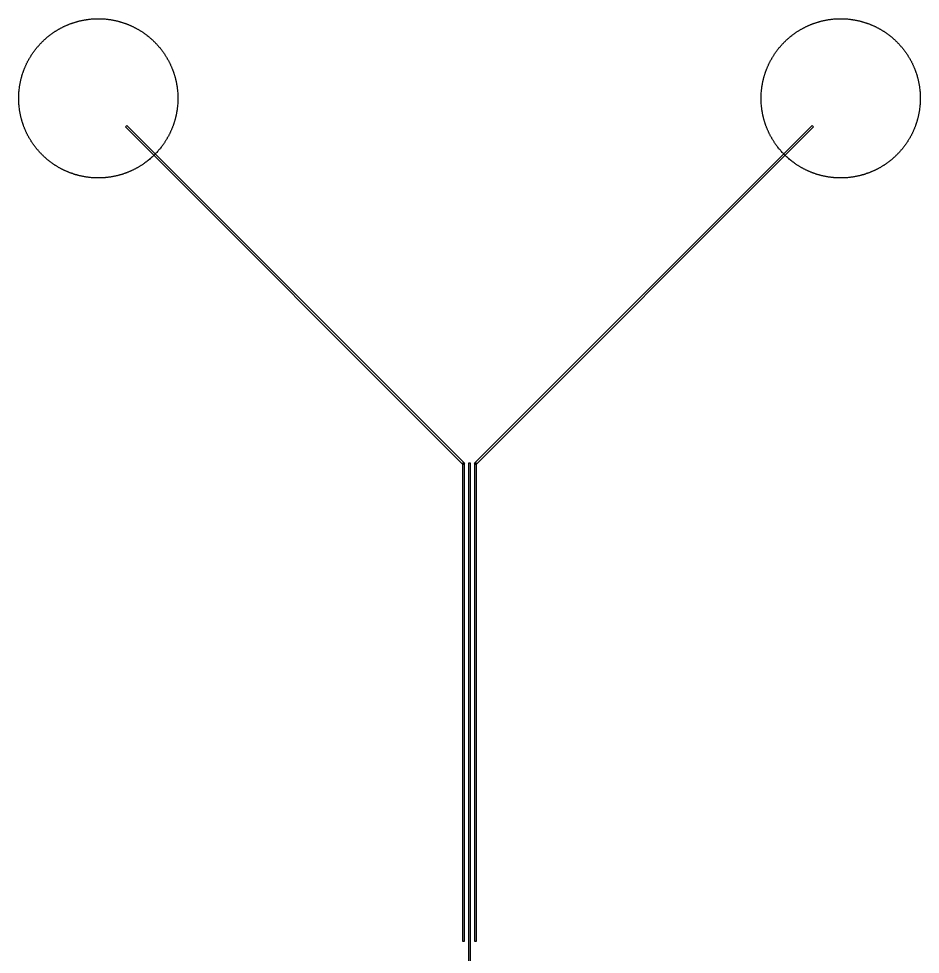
# Model space of a CAD drawing. Extents: x -30714 to 30714, y -38788 to 39084.
# Drawn here: x -30664 to -19336, y 7334 to 19084 of the extents above; entities that cross this region are included whole.
import ezdxf

# ---------------------------------------------------------------- set-up
doc = ezdxf.new("R2010")
doc.units = 0
doc.layers.add('New_Layer', color=20, linetype='CONTINUOUS')

msp = doc.modelspace()

# ---------------------------------------------------------------- linework, layer by layer
at = {"layer": 'New_Layer'}
for points in [[(-28663.65, 18076.5), (-28663.85, 18062.4), (-28664.25, 18048.35), (-28664.5, 18041.35), (-28664.85, 18034.25), (-28665.2, 18027.25), (-28666.1, 18013.15), (-28667.2, 17999.15), (-28667.8, 17992.1), (-28669.2, 17978.1), (-28669.95, 17971.15), (-28670.8, 17964.1), (-28671.65, 17957.1), (-28672.55, 17950.15), (-28674.55, 17936.15), (-28675.6, 17929.2), (-28676.7, 17922.3), (-28677.9, 17915.3), (-28679.1, 17908.35), (-28680.35, 17901.45), (-28681.65, 17894.5), (-28683, 17887.6), (-28684.4, 17880.75), (-28685.85, 17873.85), (-28688.9, 17860.1), (-28690.5, 17853.25), (-28692.15, 17846.4), (-28693.85, 17839.55), (-28695.6, 17832.7), (-28697.4, 17825.85), (-28699.25, 17819.05), (-28701.1, 17812.35), (-28703.05, 17805.5), (-28705.05, 17798.75), (-28707.05, 17792.05), (-28709.15, 17785.25), (-28711.25, 17778.6), (-28713.45, 17771.85), (-28715.65, 17765.2), (-28717.95, 17758.5), (-28720.25, 17751.85), (-28722.6, 17745.2), (-28725, 17738.6), (-28727.45, 17732), (-28729.95, 17725.45), (-28732.5, 17718.85), (-28735.1, 17712.3), (-28737.75, 17705.75), (-28740.4, 17699.3), (-28743.15, 17692.75), (-28745.9, 17686.35), (-28748.75, 17679.8), (-28751.6, 17673.45), (-28754.55, 17666.95), (-28757.45, 17660.65), (-28760.5, 17654.2), (-28763.55, 17647.85), (-28766.6, 17641.6), (-28769.75, 17635.25), (-28772.9, 17629), (-28776.15, 17622.7), (-28779.4, 17616.5), (-28782.75, 17610.2), (-28786.1, 17604.05), (-28789.5, 17597.85), (-28792.95, 17591.7), (-28796.4, 17585.65), (-28799.95, 17579.5), (-28803.55, 17573.4), (-28807.15, 17567.4), (-28810.8, 17561.4), (-28814.5, 17555.4), (-28818.25, 17549.4), (-28822, 17543.5), (-28825.85, 17537.55), (-28829.7, 17531.7), (-28833.6, 17525.85), (-28837.55, 17520), (-28841.55, 17514.2), (-28845.6, 17508.4), (-28849.65, 17502.7), (-28853.75, 17496.95), (-28857.95, 17491.2), (-28862.1, 17485.6), (-28866.35, 17479.95), (-28870.6, 17474.4), (-28874.95, 17468.75), (-28883.65, 17457.75), (-28888.05, 17452.3), (-28892.55, 17446.85), (-28897.1, 17441.35), (-28901.6, 17436.05), (-28906.15, 17430.7), (-28910.8, 17425.35), (-28915.5, 17420), (-28920.15, 17414.8), (-28929.65, 17404.4), (-28934.45, 17399.25), (-28939.3, 17394.1), (-28944.15, 17389.05), (-28949.05, 17384), (-28954, 17379), (-28959, 17374), (-28964, 17369.05), (-28969.1, 17364.1), (-28974.1, 17359.3), (-28979.3, 17354.4), (-28984.45, 17349.6), (-28994.85, 17340.1), (-29005.4, 17330.75), (-29010.7, 17326.15), (-29021.4, 17317.05), (-29032.3, 17308.05), (-29037.8, 17303.6), (-29048.8, 17294.9), (-29060, 17286.3), (-29065.65, 17282.05), (-29076.95, 17273.75), (-29082.65, 17269.65), (-29088.45, 17265.55), (-29094.25, 17261.5), (-29100, 17257.55), (-29105.85, 17253.6), (-29111.75, 17249.65), (-29117.6, 17245.8), (-29123.55, 17241.95), (-29129.45, 17238.2), (-29135.45, 17234.45), (-29141.45, 17230.75), (-29147.45, 17227.1), (-29153.45, 17223.5), (-29159.5, 17219.95), (-29165.65, 17216.4), (-29171.8, 17212.9), (-29177.95, 17209.45), (-29184.1, 17206.05), (-29190.3, 17202.7), (-29196.5, 17199.4), (-29202.7, 17196.15), (-29209, 17192.9), (-29215.3, 17189.7), (-29221.55, 17186.6), (-29227.9, 17183.5), (-29234.25, 17180.45), (-29240.65, 17177.45), (-29247, 17174.5), (-29253.4, 17171.6), (-29259.9, 17168.7), (-29266.3, 17165.9), (-29272.85, 17163.1), (-29279.25, 17160.4), (-29285.8, 17157.7), (-29292.35, 17155.05), (-29298.85, 17152.5), (-29305.5, 17149.9), (-29312, 17147.45), (-29318.6, 17145), (-29325.3, 17142.55), (-29331.9, 17140.2), (-29338.55, 17137.9), (-29345.2, 17135.65), (-29351.9, 17133.4), (-29358.6, 17131.25), (-29365.35, 17129.1), (-29372.05, 17127.05), (-29378.8, 17125), (-29385.6, 17123), (-29392.3, 17121.1), (-29399.1, 17119.2), (-29405.95, 17117.35), (-29412.7, 17115.6), (-29419.55, 17113.85), (-29426.35, 17112.15), (-29433.2, 17110.5), (-29440.1, 17108.9), (-29446.95, 17107.35), (-29453.85, 17105.85), (-29460.7, 17104.4), (-29467.65, 17103), (-29474.55, 17101.65), (-29481.5, 17100.3), (-29488.4, 17099.05), (-29495.35, 17097.85), (-29502.3, 17096.7), (-29509.25, 17095.6), (-29516.25, 17094.5), (-29523.15, 17093.5), (-29530.15, 17092.55), (-29537.2, 17091.6), (-29544.1, 17090.75), (-29551.1, 17089.95), (-29558.1, 17089.2), (-29565.15, 17088.45), (-29572.15, 17087.8), (-29579.2, 17087.15), (-29586.2, 17086.6), (-29593.2, 17086.1), (-29600.25, 17085.6), (-29607.25, 17085.2), (-29614.3, 17084.8), (-29628.35, 17084.2), (-29635.4, 17084), (-29649.5, 17083.7), (-29663.6, 17083.6), (-29677.7, 17083.7), (-29691.8, 17084), (-29698.85, 17084.2), (-29705.9, 17084.5), (-29712.9, 17084.8), (-29727, 17085.6), (-29741.05, 17086.6), (-29748.05, 17087.15), (-29762.1, 17088.45), (-29776.1, 17089.95), (-29783.1, 17090.75), (-29790.1, 17091.65), (-29797.05, 17092.55), (-29804.05, 17093.5), (-29810.95, 17094.5), (-29818, 17095.6), (-29824.95, 17096.7), (-29831.9, 17097.85), (-29838.8, 17099.05), (-29845.7, 17100.3), (-29852.6, 17101.6), (-29859.6, 17103), (-29866.5, 17104.4), (-29873.4, 17105.85), (-29880.25, 17107.35), (-29887.15, 17108.9), (-29894, 17110.5), (-29900.85, 17112.15), (-29907.7, 17113.85), (-29914.5, 17115.6), (-29921.25, 17117.35), (-29928.1, 17119.2), (-29934.9, 17121.1), (-29941.6, 17123), (-29948.4, 17125), (-29955.2, 17127.05), (-29961.85, 17129.1), (-29968.65, 17131.25), (-29975.3, 17133.4), (-29988.7, 17137.9), (-29995.3, 17140.2), (-30001.9, 17142.55), (-30008.6, 17145), (-30015.2, 17147.45), (-30021.8, 17149.95), (-30028.35, 17152.5), (-30034.85, 17155.05), (-30041.4, 17157.7), (-30047.95, 17160.4), (-30054.4, 17163.1), (-30060.9, 17165.9), (-30067.3, 17168.7), (-30073.8, 17171.6), (-30080.2, 17174.5), (-30086.6, 17177.45), (-30092.95, 17180.45), (-30099.3, 17183.5), (-30105.65, 17186.6), (-30111.9, 17189.7), (-30118.2, 17192.9), (-30124.45, 17196.1), (-30130.75, 17199.4), (-30136.9, 17202.7), (-30143.1, 17206.05), (-30149.3, 17209.45), (-30155.45, 17212.9), (-30161.6, 17216.4), (-30167.7, 17219.95), (-30173.75, 17223.5), (-30179.75, 17227.1), (-30185.85, 17230.8), (-30191.75, 17234.45), (-30197.75, 17238.2), (-30203.7, 17242), (-30209.6, 17245.8), (-30215.55, 17249.7), (-30221.4, 17253.6), (-30227.2, 17257.55), (-30233.05, 17261.55), (-30238.75, 17265.55), (-30244.5, 17269.6), (-30250.25, 17273.75), (-30255.95, 17277.9), (-30261.6, 17282.1), (-30267.2, 17286.3), (-30272.85, 17290.6), (-30278.4, 17294.9), (-30283.95, 17299.25), (-30289.45, 17303.65), (-30294.9, 17308.05), (-30300.4, 17312.55), (-30305.75, 17317), (-30311.15, 17321.55), (-30316.5, 17326.15), (-30321.8, 17330.75), (-30327.1, 17335.4), (-30332.35, 17340.1), (-30337.6, 17344.85), (-30342.75, 17349.6), (-30347.9, 17354.4), (-30353.05, 17359.25), (-30358.15, 17364.15), (-30363.2, 17369.05), (-30368.2, 17374), (-30373.2, 17379), (-30378.15, 17384), (-30383.05, 17389.05), (-30387.95, 17394.15), (-30392.75, 17399.25), (-30397.55, 17404.4), (-30402.35, 17409.6), (-30407.05, 17414.8), (-30411.75, 17420.05), (-30416.4, 17425.35), (-30421.05, 17430.7), (-30425.6, 17436), (-30430.15, 17441.4), (-30434.65, 17446.8), (-30439.15, 17452.3), (-30443.55, 17457.75), (-30447.9, 17463.2), (-30452.3, 17468.8), (-30456.6, 17474.35), (-30460.9, 17480), (-30465.1, 17485.6), (-30469.3, 17491.25), (-30473.45, 17496.95), (-30477.55, 17502.65), (-30481.6, 17508.4), (-30485.65, 17514.2), (-30489.65, 17520), (-30493.6, 17525.85), (-30497.5, 17531.7), (-30501.4, 17537.6), (-30505.2, 17543.5), (-30509, 17549.45), (-30512.7, 17555.35), (-30516.4, 17561.35), (-30520.05, 17567.35), (-30523.7, 17573.45), (-30527.25, 17579.5), (-30530.8, 17585.65), (-30534.25, 17591.7), (-30537.7, 17597.85), (-30541.1, 17604), (-30544.45, 17610.2), (-30547.8, 17616.5), (-30551.05, 17622.7), (-30554.3, 17629), (-30557.45, 17635.2), (-30560.6, 17641.55), (-30563.7, 17647.9), (-30566.75, 17654.25), (-30569.75, 17660.65), (-30572.7, 17667), (-30575.6, 17673.4), (-30578.45, 17679.8), (-30581.3, 17686.3), (-30584.05, 17692.75), (-30586.8, 17699.25), (-30589.5, 17705.8), (-30592.1, 17712.3), (-30594.7, 17718.85), (-30597.25, 17725.4), (-30599.75, 17732), (-30602.2, 17738.6), (-30604.6, 17745.2), (-30606.95, 17751.85), (-30609.3, 17758.55), (-30611.55, 17765.15), (-30613.75, 17771.85), (-30615.95, 17778.6), (-30618.05, 17785.25), (-30620.15, 17792), (-30624.15, 17805.5), (-30626.1, 17812.3), (-30627.95, 17819.05), (-30629.8, 17825.85), (-30631.6, 17832.7), (-30633.35, 17839.5), (-30635.05, 17846.35), (-30636.7, 17853.2), (-30638.3, 17860.05), (-30639.85, 17866.95), (-30641.35, 17873.8), (-30642.8, 17880.7), (-30644.2, 17887.6), (-30645.55, 17894.5), (-30646.85, 17901.45), (-30648.1, 17908.35), (-30649.35, 17915.35), (-30650.5, 17922.25), (-30651.6, 17929.2), (-30652.65, 17936.15), (-30653.7, 17943.2), (-30654.65, 17950.1), (-30655.55, 17957.1), (-30657.25, 17971.1), (-30658, 17978.1), (-30658.75, 17985.15), (-30659.4, 17992.1), (-30660.6, 18006.15), (-30661.1, 18013.15), (-30662, 18027.25), (-30662.35, 18034.25), (-30662.7, 18041.3), (-30663.2, 18055.4), (-30663.35, 18062.4), (-30663.5, 18069.45), (-30663.55, 18076.5), (-30663.6, 18083.6), (-30663.5, 18097.7), (-30663.35, 18104.75), (-30663.2, 18111.75), (-30662.7, 18125.85), (-30662.35, 18132.9), (-30662, 18139.9), (-30661.1, 18154), (-30660.6, 18161), (-30660, 18168.05), (-30659.4, 18175.05), (-30658.75, 18182), (-30658, 18189.05), (-30657.25, 18196.05), (-30655.55, 18210.05), (-30654.65, 18217.05), (-30653.7, 18223.95), (-30652.65, 18231), (-30651.6, 18237.95), (-30650.5, 18244.9), (-30649.35, 18251.8), (-30648.1, 18258.8), (-30646.85, 18265.7), (-30645.55, 18272.65), (-30644.2, 18279.55), (-30642.8, 18286.45), (-30641.35, 18293.35), (-30639.85, 18300.25), (-30638.3, 18307.1), (-30636.7, 18313.95), (-30635.05, 18320.8), (-30633.35, 18327.65), (-30631.6, 18334.5), (-30629.8, 18341.3), (-30627.95, 18348.1), (-30626.1, 18354.85), (-30624.15, 18361.65), (-30622.2, 18368.35), (-30620.15, 18375.15), (-30618.05, 18381.9), (-30615.95, 18388.6), (-30611.55, 18402), (-30609.3, 18408.6), (-30607, 18415.25), (-30604.6, 18421.95), (-30602.2, 18428.55), (-30599.75, 18435.15), (-30597.25, 18441.75), (-30594.7, 18448.3), (-30592.15, 18454.8), (-30589.5, 18461.35), (-30586.8, 18467.9), (-30584.05, 18474.4), (-30581.3, 18480.85), (-30578.45, 18487.35), (-30575.6, 18493.75), (-30572.7, 18500.15), (-30569.7, 18506.6), (-30566.75, 18512.9), (-30563.7, 18519.25), (-30560.6, 18525.6), (-30557.45, 18531.95), (-30554.3, 18538.15), (-30551.05, 18544.45), (-30547.8, 18550.65), (-30544.45, 18556.95), (-30541.1, 18563.15), (-30537.7, 18569.3), (-30534.3, 18575.4), (-30530.8, 18581.5), (-30527.25, 18587.65), (-30523.7, 18593.7), (-30520.05, 18599.8), (-30516.4, 18605.8), (-30512.7, 18611.8), (-30509, 18617.7), (-30505.2, 18623.65), (-30501.4, 18629.55), (-30497.5, 18635.5), (-30493.6, 18641.35), (-30489.65, 18647.15), (-30485.65, 18653), (-30481.6, 18658.8), (-30477.55, 18664.5), (-30473.45, 18670.2), (-30469.3, 18675.9), (-30465.1, 18681.55), (-30460.85, 18687.2), (-30456.6, 18692.8), (-30452.3, 18698.35), (-30447.95, 18703.9), (-30443.55, 18709.4), (-30439.1, 18714.9), (-30434.65, 18720.35), (-30430.15, 18725.75), (-30425.65, 18731.1), (-30421, 18736.5), (-30416.4, 18741.8), (-30411.75, 18747.1), (-30407.05, 18752.35), (-30402.35, 18757.55), (-30397.55, 18762.75), (-30392.75, 18767.9), (-30387.95, 18773), (-30383.05, 18778.1), (-30378.15, 18783.15), (-30373.2, 18788.15), (-30368.2, 18793.15), (-30363.2, 18798.1), (-30358.15, 18803), (-30353.05, 18807.9), (-30347.9, 18812.75), (-30342.75, 18817.55), (-30337.6, 18822.3), (-30332.35, 18827.05), (-30327.1, 18831.75), (-30321.8, 18836.4), (-30316.5, 18841), (-30311.15, 18845.6), (-30305.75, 18850.15), (-30300.35, 18854.65), (-30294.9, 18859.1), (-30289.45, 18863.5), (-30283.95, 18867.9), (-30278.4, 18872.25), (-30272.85, 18876.55), (-30267.2, 18880.85), (-30261.6, 18885.05), (-30255.95, 18889.25), (-30250.25, 18893.4), (-30244.5, 18897.55), (-30238.75, 18901.6), (-30233.05, 18905.6), (-30227.2, 18909.6), (-30221.4, 18913.55), (-30215.55, 18917.45), (-30209.6, 18921.35), (-30203.75, 18925.15), (-30197.75, 18928.95), (-30191.8, 18932.7), (-30185.8, 18936.4), (-30179.75, 18940.05), (-30173.75, 18943.65), (-30167.65, 18947.25), (-30161.6, 18950.75), (-30155.45, 18954.25), (-30149.3, 18957.7), (-30143.1, 18961.1), (-30136.95, 18964.45), (-30130.75, 18967.75), (-30124.45, 18971.05), (-30118.25, 18974.25), (-30111.9, 18977.45), (-30105.65, 18980.55), (-30099.3, 18983.65), (-30092.95, 18986.7), (-30086.6, 18989.7), (-30080.2, 18992.65), (-30073.8, 18995.55), (-30067.35, 18998.45), (-30060.9, 19001.25), (-30054.4, 19004.05), (-30047.95, 19006.75), (-30041.4, 19009.45), (-30034.85, 19012.1), (-30028.3, 19014.7), (-30021.8, 19017.2), (-30015.2, 19019.7), (-30008.55, 19022.2), (-30001.95, 19024.6), (-29995.3, 19026.95), (-29988.7, 19029.25), (-29981.95, 19031.55), (-29975.3, 19033.75), (-29968.65, 19035.9), (-29961.9, 19038.05), (-29955.2, 19040.1), (-29948.45, 19042.15), (-29941.6, 19044.15), (-29934.9, 19046.05), (-29928.1, 19047.95), (-29921.3, 19049.8), (-29914.45, 19051.6), (-29907.7, 19053.3), (-29900.85, 19055), (-29894, 19056.65), (-29887.15, 19058.25), (-29880.25, 19059.8), (-29873.4, 19061.3), (-29866.5, 19062.75), (-29859.6, 19064.15), (-29852.6, 19065.55), (-29845.7, 19066.85), (-29838.8, 19068.1), (-29831.9, 19069.3), (-29824.95, 19070.45), (-29818, 19071.55), (-29811, 19072.65), (-29804.05, 19073.65), (-29790.05, 19075.55), (-29783.1, 19076.4), (-29776.1, 19077.2), (-29769.05, 19078), (-29762.1, 19078.7), (-29748.05, 19080), (-29741.05, 19080.55), (-29733.95, 19081.1), (-29727, 19081.55), (-29712.9, 19082.35), (-29705.9, 19082.65), (-29698.85, 19082.95), (-29684.75, 19083.35), (-29670.65, 19083.55), (-29656.55, 19083.55), (-29642.45, 19083.35), (-29628.35, 19082.95), (-29614.3, 19082.35), (-29607.25, 19081.95), (-29600.25, 19081.55), (-29593.2, 19081.05), (-29586.2, 19080.55), (-29579.15, 19080), (-29565.15, 19078.7), (-29558.15, 19078), (-29551.1, 19077.2), (-29544.1, 19076.4), (-29537.15, 19075.55), (-29523.15, 19073.65), (-29516.2, 19072.65), (-29509.3, 19071.6), (-29502.3, 19070.45), (-29495.35, 19069.3), (-29488.4, 19068.1), (-29481.5, 19066.85), (-29474.6, 19065.55), (-29467.7, 19064.2), (-29460.7, 19062.75), (-29453.85, 19061.3), (-29446.95, 19059.8), (-29440.1, 19058.25), (-29433.2, 19056.65), (-29426.35, 19055), (-29419.6, 19053.35), (-29412.75, 19051.6), (-29405.9, 19049.8), (-29399.1, 19047.95), (-29392.3, 19046.05), (-29385.6, 19044.15), (-29378.8, 19042.15), (-29372.05, 19040.1), (-29365.35, 19038.05), (-29358.6, 19035.9), (-29351.9, 19033.75), (-29345.2, 19031.5), (-29338.55, 19029.25), (-29331.9, 19026.95), (-29325.3, 19024.6), (-29318.6, 19022.15), (-29312, 19019.7), (-29305.5, 19017.25), (-29298.9, 19014.7), (-29292.35, 19012.1), (-29285.8, 19009.45), (-29279.25, 19006.75), (-29272.8, 19004.05), (-29266.3, 19001.25), (-29259.9, 18998.45), (-29253.4, 18995.55), (-29247, 18992.65), (-29240.6, 18989.7), (-29234.25, 18986.7), (-29227.9, 18983.65), (-29221.55, 18980.55), (-29215.3, 18977.45), (-29209, 18974.25), (-29202.75, 18971.05), (-29196.45, 18967.75), (-29190.3, 18964.45), (-29184.1, 18961.1), (-29177.9, 18957.7), (-29171.75, 18954.25), (-29165.6, 18950.75), (-29159.5, 18947.2), (-29153.45, 18943.65), (-29147.45, 18940.05), (-29141.45, 18936.4), (-29135.45, 18932.7), (-29129.45, 18928.95), (-29123.55, 18925.2), (-29117.6, 18921.35), (-29111.75, 18917.5), (-29105.85, 18913.55), (-29100.05, 18909.65), (-29094.25, 18905.65), (-29088.45, 18901.6), (-29082.65, 18897.5), (-29077, 18893.45), (-29071.25, 18889.25), (-29065.65, 18885.1), (-29060, 18880.85), (-29054.35, 18876.55), (-29048.8, 18872.25), (-29037.8, 18863.55), (-29032.3, 18859.1), (-29026.8, 18854.6), (-29021.45, 18850.15), (-29016, 18845.55), (-29010.7, 18841), (-29005.4, 18836.4), (-29000.05, 18831.7), (-28994.85, 18827.05), (-28989.6, 18822.3), (-28984.45, 18817.55), (-28979.3, 18812.75), (-28974.15, 18807.9), (-28969.1, 18803.05), (-28964.05, 18798.15), (-28959, 18793.15), (-28954, 18788.15), (-28949.05, 18783.15), (-28944.15, 18778.1), (-28939.25, 18773), (-28934.45, 18767.9), (-28929.65, 18762.75), (-28924.85, 18757.55), (-28920.15, 18752.35), (-28915.45, 18747.1), (-28910.8, 18741.8), (-28906.2, 18736.5), (-28901.6, 18731.1), (-28897.05, 18725.75), (-28892.6, 18720.4), (-28888.1, 18714.9), (-28883.65, 18709.4), (-28879.3, 18703.95), (-28874.95, 18698.4), (-28870.65, 18692.85), (-28866.35, 18687.2), (-28862.1, 18681.55), (-28857.95, 18675.95), (-28853.75, 18670.2), (-28849.65, 18664.5), (-28845.6, 18658.75), (-28841.55, 18652.95), (-28837.55, 18647.15), (-28833.6, 18641.3), (-28829.7, 18635.45), (-28825.85, 18629.6), (-28822, 18623.65), (-28818.2, 18617.7), (-28814.5, 18611.8), (-28810.8, 18605.8), (-28807.15, 18599.75), (-28803.55, 18593.75), (-28799.95, 18587.65), (-28796.4, 18581.5), (-28792.95, 18575.45), (-28789.5, 18569.3), (-28786.1, 18563.1), (-28782.75, 18556.95), (-28779.4, 18550.65), (-28776.15, 18544.45), (-28772.9, 18538.15), (-28769.75, 18531.9), (-28766.65, 18525.65), (-28763.55, 18519.3), (-28760.5, 18512.95), (-28757.5, 18506.6), (-28754.55, 18500.2), (-28751.6, 18493.75), (-28748.75, 18487.35), (-28745.95, 18480.9), (-28743.15, 18474.4), (-28740.4, 18467.85), (-28737.75, 18461.4), (-28735.1, 18454.85), (-28732.5, 18448.3), (-28729.95, 18441.7), (-28727.45, 18435.15), (-28725, 18428.55), (-28722.6, 18421.95), (-28720.25, 18415.3), (-28717.9, 18408.6), (-28715.65, 18401.95), (-28713.45, 18395.3), (-28711.25, 18388.55), (-28709.15, 18381.9), (-28707.05, 18375.1), (-28705.05, 18368.4), (-28703.05, 18361.65), (-28701.1, 18354.8), (-28699.25, 18348.1), (-28697.4, 18341.3), (-28695.6, 18334.5), (-28693.85, 18327.65), (-28692.15, 18320.75), (-28690.5, 18313.9), (-28688.9, 18307.05), (-28685.85, 18293.3), (-28684.4, 18286.4), (-28683, 18279.55), (-28681.65, 18272.65), (-28680.35, 18265.7), (-28679.1, 18258.8), (-28677.9, 18251.85), (-28676.7, 18244.85), (-28675.6, 18237.95), (-28674.55, 18231), (-28672.55, 18217), (-28671.65, 18210.05), (-28670.8, 18203.05), (-28669.95, 18196), (-28669.2, 18189.05), (-28667.8, 18175.05), (-28667.2, 18168.05), (-28666.1, 18154), (-28665.2, 18139.9), (-28664.85, 18132.9), (-28664.5, 18125.85), (-28664.25, 18118.8), (-28663.85, 18104.75), (-28663.65, 18090.65)], [(-19336.45, 18076.5), (-19336.5, 18069.45), (-19336.65, 18062.4), (-19336.8, 18055.4), (-19337.3, 18041.3), (-19337.65, 18034.25), (-19338, 18027.25), (-19338.9, 18013.15), (-19339.4, 18006.15), (-19340.6, 17992.1), (-19341.25, 17985.15), (-19342, 17978.1), (-19342.75, 17971.1), (-19344.45, 17957.1), (-19345.35, 17950.1), (-19346.3, 17943.2), (-19347.35, 17936.15), (-19348.4, 17929.2), (-19349.5, 17922.25), (-19350.65, 17915.35), (-19351.9, 17908.35), (-19353.15, 17901.45), (-19354.45, 17894.5), (-19355.8, 17887.6), (-19357.2, 17880.7), (-19358.65, 17873.8), (-19360.15, 17866.95), (-19361.7, 17860.05), (-19363.3, 17853.2), (-19364.95, 17846.35), (-19366.65, 17839.5), (-19368.4, 17832.7), (-19370.2, 17825.85), (-19372.05, 17819.05), (-19373.9, 17812.3), (-19375.85, 17805.5), (-19379.85, 17792), (-19381.95, 17785.25), (-19384.05, 17778.6), (-19386.25, 17771.85), (-19388.45, 17765.15), (-19390.7, 17758.55), (-19393.05, 17751.85), (-19395.4, 17745.2), (-19397.8, 17738.6), (-19400.25, 17732), (-19402.75, 17725.4), (-19405.3, 17718.85), (-19407.9, 17712.3), (-19410.5, 17705.8), (-19413.2, 17699.25), (-19415.95, 17692.75), (-19418.7, 17686.3), (-19421.55, 17679.8), (-19424.4, 17673.4), (-19427.3, 17667), (-19430.25, 17660.65), (-19433.25, 17654.25), (-19436.3, 17647.9), (-19439.4, 17641.55), (-19442.55, 17635.2), (-19445.7, 17629), (-19448.95, 17622.7), (-19452.2, 17616.5), (-19455.55, 17610.2), (-19458.9, 17604), (-19462.3, 17597.85), (-19465.75, 17591.7), (-19469.2, 17585.65), (-19472.75, 17579.5), (-19476.3, 17573.45), (-19479.95, 17567.35), (-19483.6, 17561.35), (-19487.3, 17555.35), (-19491, 17549.45), (-19494.8, 17543.5), (-19498.6, 17537.6), (-19502.5, 17531.7), (-19506.4, 17525.85), (-19510.35, 17520), (-19514.35, 17514.2), (-19518.4, 17508.4), (-19522.45, 17502.65), (-19526.55, 17496.95), (-19530.7, 17491.25), (-19534.9, 17485.6), (-19539.1, 17480), (-19543.4, 17474.35), (-19547.7, 17468.8), (-19552.1, 17463.2), (-19556.45, 17457.75), (-19560.85, 17452.3), (-19565.35, 17446.8), (-19569.85, 17441.4), (-19574.4, 17436), (-19578.95, 17430.7), (-19583.6, 17425.35), (-19588.25, 17420.05), (-19592.95, 17414.8), (-19597.65, 17409.6), (-19602.45, 17404.4), (-19607.25, 17399.25), (-19612.05, 17394.15), (-19616.95, 17389.05), (-19621.85, 17384), (-19626.8, 17379), (-19631.8, 17374), (-19636.8, 17369.05), (-19641.85, 17364.15), (-19646.95, 17359.25), (-19652.1, 17354.4), (-19657.25, 17349.6), (-19662.4, 17344.85), (-19667.65, 17340.1), (-19672.9, 17335.4), (-19678.2, 17330.75), (-19683.5, 17326.15), (-19688.85, 17321.55), (-19694.25, 17317), (-19699.6, 17312.55), (-19705.1, 17308.05), (-19710.55, 17303.65), (-19716.05, 17299.25), (-19721.6, 17294.9), (-19727.15, 17290.6), (-19732.8, 17286.3), (-19738.4, 17282.1), (-19744.05, 17277.9), (-19749.75, 17273.75), (-19755.5, 17269.6), (-19761.25, 17265.55), (-19766.95, 17261.55), (-19772.8, 17257.55), (-19778.6, 17253.6), (-19784.45, 17249.7), (-19790.4, 17245.8), (-19796.3, 17242), (-19802.25, 17238.2), (-19808.25, 17234.45), (-19814.15, 17230.8), (-19820.25, 17227.1), (-19826.25, 17223.5), (-19832.3, 17219.95), (-19838.4, 17216.4), (-19844.55, 17212.9), (-19850.7, 17209.45), (-19856.9, 17206.05), (-19863.1, 17202.7), (-19869.25, 17199.4), (-19875.55, 17196.1), (-19881.8, 17192.9), (-19888.1, 17189.7), (-19894.35, 17186.6), (-19900.7, 17183.5), (-19907.05, 17180.45), (-19913.4, 17177.45), (-19919.8, 17174.5), (-19926.2, 17171.6), (-19932.7, 17168.7), (-19939.1, 17165.9), (-19945.6, 17163.1), (-19952.05, 17160.4), (-19958.6, 17157.7), (-19965.15, 17155.05), (-19971.65, 17152.5), (-19978.2, 17149.95), (-19984.8, 17147.45), (-19991.4, 17145), (-19998.1, 17142.55), (-20004.7, 17140.2), (-20011.3, 17137.9), (-20024.7, 17133.4), (-20031.35, 17131.25), (-20038.15, 17129.1), (-20044.8, 17127.05), (-20051.6, 17125), (-20058.4, 17123), (-20065.1, 17121.1), (-20071.9, 17119.2), (-20078.75, 17117.35), (-20085.5, 17115.6), (-20092.3, 17113.85), (-20099.15, 17112.15), (-20106, 17110.5), (-20112.85, 17108.9), (-20119.75, 17107.35), (-20126.6, 17105.85), (-20133.5, 17104.4), (-20140.4, 17103), (-20147.4, 17101.6), (-20154.3, 17100.3), (-20161.2, 17099.05), (-20168.1, 17097.85), (-20175.05, 17096.7), (-20182, 17095.6), (-20189.05, 17094.5), (-20195.95, 17093.5), (-20202.95, 17092.55), (-20209.9, 17091.65), (-20216.9, 17090.75), (-20223.9, 17089.95), (-20237.9, 17088.45), (-20251.95, 17087.15), (-20258.95, 17086.6), (-20273, 17085.6), (-20287.1, 17084.8), (-20294.1, 17084.5), (-20301.15, 17084.2), (-20308.2, 17084), (-20322.3, 17083.7), (-20336.4, 17083.6), (-20350.5, 17083.7), (-20364.6, 17084), (-20371.65, 17084.2), (-20385.7, 17084.8), (-20392.75, 17085.2), (-20399.75, 17085.6), (-20406.8, 17086.1), (-20413.8, 17086.6), (-20420.8, 17087.15), (-20427.85, 17087.8), (-20434.85, 17088.45), (-20441.9, 17089.2), (-20448.9, 17089.95), (-20455.9, 17090.75), (-20462.8, 17091.6), (-20469.85, 17092.55), (-20476.85, 17093.5), (-20483.75, 17094.5), (-20490.75, 17095.6), (-20497.7, 17096.7), (-20504.65, 17097.85), (-20511.6, 17099.05), (-20518.5, 17100.3), (-20525.45, 17101.65), (-20532.35, 17103), (-20539.3, 17104.4), (-20546.15, 17105.85), (-20553.05, 17107.35), (-20559.9, 17108.9), (-20566.8, 17110.5), (-20573.65, 17112.15), (-20580.45, 17113.85), (-20587.3, 17115.6), (-20594.05, 17117.35), (-20600.9, 17119.2), (-20607.7, 17121.1), (-20614.4, 17123), (-20621.2, 17125), (-20627.95, 17127.05), (-20634.65, 17129.1), (-20641.4, 17131.25), (-20648.1, 17133.4), (-20654.8, 17135.65), (-20661.45, 17137.9), (-20668.1, 17140.2), (-20674.7, 17142.55), (-20681.4, 17145), (-20688, 17147.45), (-20694.5, 17149.9), (-20701.15, 17152.5), (-20707.65, 17155.05), (-20714.2, 17157.7), (-20720.75, 17160.4), (-20727.15, 17163.1), (-20733.7, 17165.9), (-20740.1, 17168.7), (-20746.6, 17171.6), (-20753, 17174.5), (-20759.35, 17177.45), (-20765.75, 17180.45), (-20772.1, 17183.5), (-20778.45, 17186.6), (-20784.7, 17189.7), (-20791, 17192.9), (-20797.3, 17196.15), (-20803.5, 17199.4), (-20809.7, 17202.7), (-20815.9, 17206.05), (-20822.05, 17209.45), (-20828.2, 17212.9), (-20834.35, 17216.4), (-20840.5, 17219.95), (-20846.55, 17223.5), (-20852.55, 17227.1), (-20858.55, 17230.75), (-20864.55, 17234.45), (-20870.55, 17238.2), (-20876.45, 17241.95), (-20882.4, 17245.8), (-20888.25, 17249.65), (-20894.15, 17253.6), (-20900, 17257.55), (-20905.75, 17261.5), (-20911.55, 17265.55), (-20917.35, 17269.65), (-20923.05, 17273.75), (-20934.35, 17282.05), (-20940, 17286.3), (-20951.2, 17294.9), (-20962.2, 17303.6), (-20967.7, 17308.05), (-20978.6, 17317.05), (-20989.3, 17326.15), (-20994.6, 17330.75), (-21005.15, 17340.1), (-21015.55, 17349.6), (-21020.7, 17354.4), (-21025.9, 17359.3), (-21030.9, 17364.1), (-21036, 17369.05), (-21041, 17374), (-21046, 17379), (-21050.95, 17384), (-21055.85, 17389.05), (-21060.7, 17394.1), (-21065.55, 17399.25), (-21070.35, 17404.4), (-21079.85, 17414.8), (-21084.5, 17420), (-21089.2, 17425.35), (-21093.85, 17430.7), (-21098.4, 17436.05), (-21102.9, 17441.35), (-21107.45, 17446.85), (-21111.95, 17452.3), (-21116.35, 17457.75), (-21125.05, 17468.75), (-21129.4, 17474.4), (-21133.65, 17479.95), (-21137.9, 17485.6), (-21142.05, 17491.2), (-21146.25, 17496.95), (-21150.35, 17502.7), (-21154.4, 17508.4), (-21158.45, 17514.2), (-21162.45, 17520), (-21166.4, 17525.85), (-21170.3, 17531.7), (-21174.15, 17537.55), (-21178, 17543.5), (-21181.75, 17549.4), (-21185.5, 17555.4), (-21189.2, 17561.4), (-21192.85, 17567.4), (-21196.45, 17573.4), (-21200.05, 17579.5), (-21203.6, 17585.65), (-21207.05, 17591.7), (-21210.5, 17597.85), (-21213.9, 17604.05), (-21217.25, 17610.2), (-21220.6, 17616.5), (-21223.85, 17622.7), (-21227.1, 17629), (-21230.25, 17635.25), (-21233.4, 17641.6), (-21236.45, 17647.85), (-21239.5, 17654.2), (-21242.55, 17660.65), (-21245.45, 17666.95), (-21248.4, 17673.45), (-21251.25, 17679.8), (-21254.1, 17686.35), (-21256.85, 17692.75), (-21259.6, 17699.3), (-21262.25, 17705.75), (-21264.9, 17712.3), (-21267.5, 17718.85), (-21270.05, 17725.45), (-21272.55, 17732), (-21275, 17738.6), (-21277.4, 17745.2), (-21279.75, 17751.85), (-21282.05, 17758.5), (-21284.35, 17765.2), (-21286.55, 17771.85), (-21288.75, 17778.6), (-21290.85, 17785.25), (-21292.95, 17792.05), (-21294.95, 17798.75), (-21296.95, 17805.5), (-21298.9, 17812.35), (-21300.75, 17819.05), (-21302.6, 17825.85), (-21304.4, 17832.7), (-21306.15, 17839.55), (-21307.85, 17846.4), (-21309.5, 17853.25), (-21311.1, 17860.1), (-21314.15, 17873.85), (-21315.6, 17880.75), (-21317, 17887.6), (-21318.35, 17894.5), (-21319.65, 17901.45), (-21320.9, 17908.35), (-21322.1, 17915.3), (-21323.3, 17922.3), (-21324.4, 17929.2), (-21325.45, 17936.15), (-21327.45, 17950.15), (-21328.35, 17957.1), (-21329.2, 17964.1), (-21330.05, 17971.15), (-21330.8, 17978.1), (-21332.2, 17992.1), (-21332.8, 17999.15), (-21333.9, 18013.15), (-21334.8, 18027.25), (-21335.15, 18034.25), (-21335.5, 18041.35), (-21335.75, 18048.35), (-21336.15, 18062.4), (-21336.35, 18076.5), (-21336.35, 18090.65), (-21336.15, 18104.75), (-21335.75, 18118.8), (-21335.5, 18125.85), (-21335.15, 18132.9), (-21334.8, 18139.9), (-21333.9, 18154), (-21332.8, 18168.05), (-21332.2, 18175.05), (-21330.8, 18189.05), (-21330.05, 18196), (-21329.2, 18203.05), (-21328.35, 18210.05), (-21327.45, 18217), (-21325.45, 18231), (-21324.4, 18237.95), (-21323.3, 18244.85), (-21322.1, 18251.85), (-21320.9, 18258.8), (-21319.65, 18265.7), (-21318.35, 18272.65), (-21317, 18279.55), (-21315.6, 18286.4), (-21314.15, 18293.3), (-21311.1, 18307.05), (-21309.5, 18313.9), (-21307.85, 18320.75), (-21306.15, 18327.65), (-21304.4, 18334.5), (-21302.6, 18341.3), (-21300.75, 18348.1), (-21298.9, 18354.8), (-21296.95, 18361.65), (-21294.95, 18368.4), (-21292.95, 18375.1), (-21290.85, 18381.9), (-21288.75, 18388.55), (-21286.55, 18395.3), (-21284.35, 18401.95), (-21282.1, 18408.6), (-21279.75, 18415.3), (-21277.4, 18421.95), (-21275, 18428.55), (-21272.55, 18435.15), (-21270.05, 18441.7), (-21267.5, 18448.3), (-21264.9, 18454.85), (-21262.25, 18461.4), (-21259.6, 18467.85), (-21256.85, 18474.4), (-21254.05, 18480.9), (-21251.25, 18487.35), (-21248.4, 18493.75), (-21245.45, 18500.2), (-21242.5, 18506.6), (-21239.5, 18512.95), (-21236.45, 18519.3), (-21233.35, 18525.65), (-21230.25, 18531.9), (-21227.1, 18538.15), (-21223.85, 18544.45), (-21220.6, 18550.65), (-21217.25, 18556.95), (-21213.9, 18563.1), (-21210.5, 18569.3), (-21207.05, 18575.45), (-21203.6, 18581.5), (-21200.05, 18587.65), (-21196.45, 18593.75), (-21192.85, 18599.75), (-21189.2, 18605.8), (-21185.5, 18611.8), (-21181.8, 18617.7), (-21178, 18623.65), (-21174.15, 18629.6), (-21170.3, 18635.45), (-21166.4, 18641.3), (-21162.45, 18647.15), (-21158.45, 18652.95), (-21154.4, 18658.75), (-21150.35, 18664.5), (-21146.25, 18670.2), (-21142.05, 18675.95), (-21137.9, 18681.55), (-21133.65, 18687.2), (-21129.35, 18692.85), (-21125.05, 18698.4), (-21120.7, 18703.95), (-21116.35, 18709.4), (-21111.9, 18714.9), (-21107.4, 18720.4), (-21102.95, 18725.75), (-21098.4, 18731.1), (-21093.8, 18736.5), (-21089.2, 18741.8), (-21084.55, 18747.1), (-21079.85, 18752.35), (-21075.15, 18757.55), (-21070.35, 18762.75), (-21065.55, 18767.9), (-21060.75, 18773), (-21055.85, 18778.1), (-21050.95, 18783.15), (-21046, 18788.15), (-21041, 18793.15), (-21035.95, 18798.15), (-21030.9, 18803.05), (-21025.85, 18807.9), (-21020.7, 18812.75), (-21015.55, 18817.55), (-21010.4, 18822.3), (-21005.15, 18827.05), (-20999.95, 18831.7), (-20994.6, 18836.4), (-20989.3, 18841), (-20984, 18845.55), (-20978.55, 18850.15), (-20973.2, 18854.6), (-20967.7, 18859.1), (-20962.2, 18863.55), (-20951.2, 18872.25), (-20945.65, 18876.55), (-20940, 18880.85), (-20934.35, 18885.1), (-20928.75, 18889.25), (-20923, 18893.45), (-20917.35, 18897.5), (-20911.55, 18901.6), (-20905.75, 18905.65), (-20899.95, 18909.65), (-20894.15, 18913.55), (-20888.25, 18917.5), (-20882.4, 18921.35), (-20876.45, 18925.2), (-20870.55, 18928.95), (-20864.55, 18932.7), (-20858.55, 18936.4), (-20852.55, 18940.05), (-20846.55, 18943.65), (-20840.5, 18947.2), (-20834.4, 18950.75), (-20828.25, 18954.25), (-20822.1, 18957.7), (-20815.9, 18961.1), (-20809.7, 18964.45), (-20803.55, 18967.75), (-20797.25, 18971.05), (-20791, 18974.25), (-20784.7, 18977.45), (-20778.45, 18980.55), (-20772.1, 18983.65), (-20765.75, 18986.7), (-20759.4, 18989.7), (-20753, 18992.65), (-20746.6, 18995.55), (-20740.1, 18998.45), (-20733.7, 19001.25), (-20727.2, 19004.05), (-20720.75, 19006.75), (-20714.2, 19009.45), (-20707.65, 19012.1), (-20701.1, 19014.7), (-20694.5, 19017.25), (-20688, 19019.7), (-20681.4, 19022.15), (-20674.7, 19024.6), (-20668.1, 19026.95), (-20661.45, 19029.25), (-20654.8, 19031.5), (-20648.1, 19033.75), (-20641.4, 19035.9), (-20634.65, 19038.05), (-20627.95, 19040.1), (-20621.2, 19042.15), (-20614.4, 19044.15), (-20607.7, 19046.05), (-20600.9, 19047.95), (-20594.1, 19049.8), (-20587.25, 19051.6), (-20580.4, 19053.35), (-20573.65, 19055), (-20566.8, 19056.65), (-20559.9, 19058.25), (-20553.05, 19059.8), (-20546.15, 19061.3), (-20539.3, 19062.75), (-20532.3, 19064.2), (-20525.4, 19065.55), (-20518.5, 19066.85), (-20511.6, 19068.1), (-20504.65, 19069.3), (-20497.7, 19070.45), (-20490.7, 19071.6), (-20483.8, 19072.65), (-20476.85, 19073.65), (-20462.85, 19075.55), (-20455.9, 19076.4), (-20448.9, 19077.2), (-20441.85, 19078), (-20434.85, 19078.7), (-20420.85, 19080), (-20413.8, 19080.55), (-20406.8, 19081.05), (-20399.75, 19081.55), (-20392.75, 19081.95), (-20385.7, 19082.35), (-20371.65, 19082.95), (-20357.55, 19083.35), (-20343.45, 19083.55), (-20329.35, 19083.55), (-20315.25, 19083.35), (-20301.15, 19082.95), (-20294.1, 19082.65), (-20287.1, 19082.35), (-20273, 19081.55), (-20266.05, 19081.1), (-20258.95, 19080.55), (-20251.95, 19080), (-20237.9, 19078.7), (-20230.95, 19078), (-20223.9, 19077.2), (-20216.9, 19076.4), (-20209.95, 19075.55), (-20195.95, 19073.65), (-20189, 19072.65), (-20182, 19071.55), (-20175.05, 19070.45), (-20168.1, 19069.3), (-20161.2, 19068.1), (-20154.3, 19066.85), (-20147.4, 19065.55), (-20140.4, 19064.15), (-20133.5, 19062.75), (-20126.6, 19061.3), (-20119.75, 19059.8), (-20112.85, 19058.25), (-20106, 19056.65), (-20099.15, 19055), (-20092.3, 19053.3), (-20085.55, 19051.6), (-20078.7, 19049.8), (-20071.9, 19047.95), (-20065.1, 19046.05), (-20058.4, 19044.15), (-20051.55, 19042.15), (-20044.8, 19040.1), (-20038.1, 19038.05), (-20031.35, 19035.9), (-20024.7, 19033.75), (-20018.05, 19031.55), (-20011.3, 19029.25), (-20004.7, 19026.95), (-19998.05, 19024.6), (-19991.45, 19022.2), (-19984.8, 19019.7), (-19978.2, 19017.2), (-19971.7, 19014.7), (-19965.15, 19012.1), (-19958.6, 19009.45), (-19952.05, 19006.75), (-19945.6, 19004.05), (-19939.1, 19001.25), (-19932.65, 18998.45), (-19926.2, 18995.55), (-19919.8, 18992.65), (-19913.4, 18989.7), (-19907.05, 18986.7), (-19900.7, 18983.65), (-19894.35, 18980.55), (-19888.1, 18977.45), (-19881.75, 18974.25), (-19875.55, 18971.05), (-19869.25, 18967.75), (-19863.05, 18964.45), (-19856.9, 18961.1), (-19850.7, 18957.7), (-19844.55, 18954.25), (-19838.4, 18950.75), (-19832.35, 18947.25), (-19826.25, 18943.65), (-19820.25, 18940.05), (-19814.2, 18936.4), (-19808.2, 18932.7), (-19802.25, 18928.95), (-19796.25, 18925.15), (-19790.4, 18921.35), (-19784.45, 18917.45), (-19778.6, 18913.55), (-19772.8, 18909.6), (-19766.95, 18905.6), (-19761.25, 18901.6), (-19755.5, 18897.55), (-19749.75, 18893.4), (-19744.05, 18889.25), (-19738.4, 18885.05), (-19732.8, 18880.85), (-19727.15, 18876.55), (-19721.6, 18872.25), (-19716.05, 18867.9), (-19710.55, 18863.5), (-19705.1, 18859.1), (-19699.65, 18854.65), (-19694.25, 18850.15), (-19688.85, 18845.6), (-19683.5, 18841), (-19678.2, 18836.4), (-19672.9, 18831.75), (-19667.65, 18827.05), (-19662.4, 18822.3), (-19657.25, 18817.55), (-19652.1, 18812.75), (-19646.95, 18807.9), (-19641.85, 18803), (-19636.8, 18798.1), (-19631.8, 18793.15), (-19626.8, 18788.15), (-19621.85, 18783.15), (-19616.95, 18778.1), (-19612.05, 18773), (-19607.25, 18767.9), (-19602.45, 18762.75), (-19597.65, 18757.55), (-19592.95, 18752.35), (-19588.25, 18747.1), (-19583.6, 18741.8), (-19579, 18736.5), (-19574.35, 18731.1), (-19569.85, 18725.75), (-19565.35, 18720.35), (-19560.9, 18714.9), (-19556.45, 18709.4), (-19552.05, 18703.9), (-19547.7, 18698.35), (-19543.4, 18692.8), (-19539.15, 18687.2), (-19534.9, 18681.55), (-19530.7, 18675.9), (-19526.55, 18670.2), (-19522.45, 18664.5), (-19518.4, 18658.8), (-19514.35, 18653), (-19510.35, 18647.15), (-19506.4, 18641.35), (-19502.5, 18635.5), (-19498.6, 18629.55), (-19494.8, 18623.65), (-19491, 18617.7), (-19487.3, 18611.8), (-19483.6, 18605.8), (-19479.95, 18599.8), (-19476.3, 18593.7), (-19472.75, 18587.65), (-19469.2, 18581.5), (-19465.7, 18575.4), (-19462.3, 18569.3), (-19458.9, 18563.15), (-19455.55, 18556.95), (-19452.2, 18550.65), (-19448.95, 18544.45), (-19445.7, 18538.15), (-19442.55, 18531.95), (-19439.4, 18525.6), (-19436.3, 18519.25), (-19433.25, 18512.9), (-19430.3, 18506.6), (-19427.3, 18500.15), (-19424.4, 18493.75), (-19421.55, 18487.35), (-19418.7, 18480.85), (-19415.95, 18474.4), (-19413.2, 18467.9), (-19410.5, 18461.35), (-19407.85, 18454.8), (-19405.3, 18448.3), (-19402.75, 18441.75), (-19400.25, 18435.15), (-19397.8, 18428.55), (-19395.4, 18421.95), (-19393, 18415.25), (-19390.7, 18408.6), (-19388.45, 18402), (-19384.05, 18388.6), (-19381.95, 18381.9), (-19379.85, 18375.15), (-19377.8, 18368.35), (-19375.85, 18361.65), (-19373.9, 18354.85), (-19372.05, 18348.1), (-19370.2, 18341.3), (-19368.4, 18334.5), (-19366.65, 18327.65), (-19364.95, 18320.8), (-19363.3, 18313.95), (-19361.7, 18307.1), (-19360.15, 18300.25), (-19358.65, 18293.35), (-19357.2, 18286.45), (-19355.8, 18279.55), (-19354.45, 18272.65), (-19353.15, 18265.7), (-19351.9, 18258.8), (-19350.65, 18251.8), (-19349.5, 18244.9), (-19348.4, 18237.95), (-19347.35, 18231), (-19346.3, 18223.95), (-19345.35, 18217.05), (-19344.45, 18210.05), (-19342.75, 18196.05), (-19342, 18189.05), (-19341.25, 18182), (-19340.6, 18175.05), (-19340, 18168.05), (-19339.4, 18161), (-19338.9, 18154), (-19338, 18139.9), (-19337.65, 18132.9), (-19337.3, 18125.85), (-19336.8, 18111.75), (-19336.65, 18104.75), (-19336.5, 18097.7), (-19336.4, 18083.6)], [(-29322.848, 17724.992), (-29305.17, 17742.67), (-25062.53, 13500.03), (-25080.208, 13482.352)], [(-24919.792, 13482.352), (-24937.47, 13500.03), (-20694.83, 17742.67), (-20677.152, 17724.992)], [(-25087.5, 7500), (-25062.5, 7500), (-25062.5, 13500), (-25087.5, 13500)], [(-25012.5, 2500), (-24987.5, 2500), (-24987.5, 13500), (-25012.5, 13500)], [(-24937.5, 7500), (-24912.5, 7500), (-24912.5, 13500), (-24937.5, 13500)]]:
    msp.add_lwpolyline(points, close=True, dxfattribs=at)

doc.saveas('drawing.dxf')
